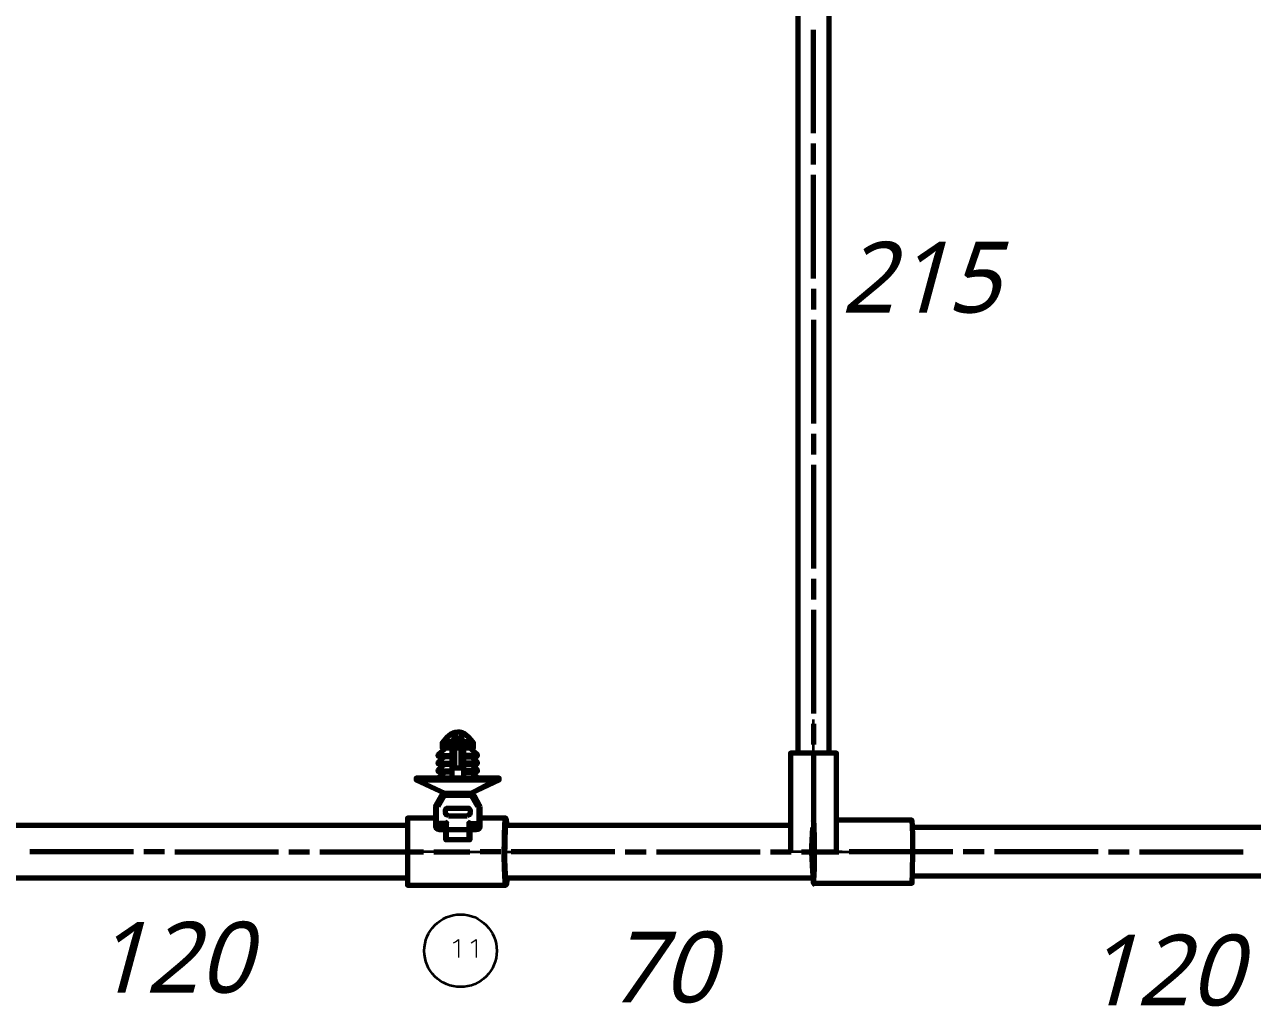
# Model space of a CAD drawing. Header units: millimetres. Extents: x 0 to 174, y 0 to 33.
# Drawn here: x 54.193 to 58.857, y 8.331 to 12.063 of the extents above; entities that cross this region are included whole.
import ezdxf

# ---------------------------------------------------------------- set-up
doc = ezdxf.new("R2010")
doc.units = ezdxf.units.MM
doc.layers.add('PDF_Geomertry', color=7, linetype='Continuous', true_color=0x405f80)
doc.layers.add('PDF_Text', color=7, linetype='Continuous')
doc.styles.add('PDF Lucida Handwriting Italic', font='')
doc.styles.get('PDF Lucida Handwriting Italic').set_extended_font_data('Lucida Handwriting', italic=True)

msp = doc.modelspace()

# ---------------------------------------------------------------- linework, layer by layer
at = {"layer": 'PDF_Geomertry', "lineweight": 70}
for points in [[(57.1308, 13.1196), (57.1308, 9.2933)], [(57.2497, 9.2933), (57.2497, 13.1196)], [(55.8981, 9.3335), (55.8974, 9.3335), (55.8946, 9.3335), (55.8908, 9.3335), (55.8586, 9.3335), (55.8474, 9.3335), (55.8307, 9.3335), (55.8194, 9.3335), (55.7835, 9.3335), (55.7807, 9.3335), (55.7801, 9.3335)], [(55.7985, 9.3543), (55.7836, 9.3369), (55.7825, 9.3349), (55.7824, 9.3342), (55.7825, 9.3339), (55.7828, 9.3335), (55.7835, 9.3335)], [(55.8158, 9.3335), (55.8196, 9.3342), (55.8226, 9.3362), (55.8247, 9.3394), (55.8256, 9.3431), (55.8256, 9.3506), (55.8256, 9.3631), (55.8253, 9.3642), (55.8249, 9.3649), (55.8242, 9.3651), (55.8238, 9.3651), (55.8219, 9.3647), (55.8197, 9.3631)], [(55.8194, 9.3335), (55.8232, 9.3338), (55.8272, 9.3349), (55.8307, 9.3369), (55.8304, 9.3543), (55.8304, 9.3683), (55.8269, 9.3665), (55.8258, 9.3649), (55.8256, 9.3631)], [(55.8253, 9.3643), (55.8257, 9.3649), (55.8258, 9.3649)], [(55.8586, 9.3335), (55.8532, 9.3342), (55.8475, 9.3369), (55.8476, 9.3543), (55.8511, 9.3531), (55.8522, 9.3518), (55.8525, 9.3506)], [(55.8475, 9.3369), (55.8488, 9.3372), (55.8503, 9.3381), (55.8515, 9.3396), (55.8524, 9.3413), (55.8525, 9.3431), (55.8533, 9.3394), (55.8554, 9.3362), (55.8585, 9.3342), (55.8622, 9.3335)], [(55.8476, 9.3683), (55.8511, 9.3665), (55.8522, 9.3649), (55.8525, 9.3631)], [(55.8564, 9.3644), (55.8543, 9.3651), (55.8536, 9.365), (55.8529, 9.3646), (55.8525, 9.3631), (55.8525, 9.3506), (55.8525, 9.3431), (55.8531, 9.3431), (55.8583, 9.3431), (55.8588, 9.3389), (55.8597, 9.3357), (55.8608, 9.3342), (55.8614, 9.3336), (55.8622, 9.3335), (55.8606, 9.3344), (55.8596, 9.3361), (55.859, 9.3376), (55.8583, 9.3431)], [(55.8525, 9.364), (55.8525, 9.3644), (55.8528, 9.3646), (55.8531, 9.3647)], [(55.8796, 9.3543), (55.8944, 9.3369), (55.8956, 9.3349), (55.8957, 9.3342), (55.8956, 9.3338), (55.8951, 9.3335), (55.8946, 9.3335)], [(55.8176, 9.2799), (55.7694, 9.2799), (55.7644, 9.2828), (55.7657, 9.2901), (55.7943, 9.314)], [(55.8178, 9.2799), (55.8178, 9.2871), (55.8178, 9.2901), (55.8178, 9.314)], [(55.8507, 9.314), (55.8507, 9.2368), (55.8274, 9.2368), (55.8274, 9.314)], [(55.8603, 9.314), (55.8603, 9.2901), (55.8603, 9.2835), (55.8603, 9.281), (55.8603, 9.2799), (55.8603, 9.28)], [(55.8606, 9.2799), (55.9086, 9.2799), (55.9143, 9.2847), (55.9124, 9.2901), (55.8838, 9.314)], [(57.2772, 8.9193), (57.2772, 9.2933), (57.1033, 9.2933), (57.1033, 8.9193)], [(55.8176, 9.2504), (55.7694, 9.2504), (55.7644, 9.2532), (55.7657, 9.2607), (55.7886, 9.2799)], [(55.8176, 9.221), (55.7694, 9.221), (55.7644, 9.2238), (55.7657, 9.2311), (55.7886, 9.2504)], [(55.8178, 9.2504), (55.8178, 9.2504), (55.8178, 9.2504), (55.8178, 9.2578), (55.8178, 9.2607), (55.8178, 9.2801)], [(55.8178, 9.221), (55.8178, 9.221), (55.8178, 9.221), (55.8178, 9.2283), (55.8178, 9.2311), (55.8178, 9.2506)], [(55.8603, 9.2799), (55.8603, 9.2607), (55.8603, 9.254), (55.8603, 9.2515), (55.8603, 9.2504), (55.8603, 9.2506)], [(55.8603, 9.2504), (55.8603, 9.2311), (55.8603, 9.2246), (55.8603, 9.2219), (55.8603, 9.2214), (55.8603, 9.2211), (55.8603, 9.221), (55.8603, 9.221), (55.8603, 9.221), (55.8603, 9.221), (55.8603, 9.2017)], [(55.8606, 9.2504), (55.9086, 9.2504), (55.9143, 9.2553), (55.9124, 9.2607), (55.8894, 9.2799)], [(55.8606, 9.221), (55.9086, 9.221), (55.9143, 9.2258), (55.9124, 9.2311), (55.8894, 9.2504)], [(55.8883, 9.141), (55.9968, 9.1925), (55.9968, 9.1982), (55.9775, 9.1982), (55.6813, 9.1982), (55.6813, 9.1925), (55.7897, 9.141)], [(55.6813, 9.1925), (55.9775, 9.1925), (55.9968, 9.1925)], [(55.7637, 9.1982), (55.7657, 9.2017), (55.7886, 9.221)], [(55.8178, 9.2017), (55.8178, 9.2211)], [(55.9143, 9.1982), (55.9124, 9.2017), (55.8894, 9.221)], [(55.7757, 9.02), (55.7699, 9.0193), (55.7715, 9.0124), (55.7764, 9.0129), (55.7769, 9.0132), (55.7771, 9.0132), (55.7772, 9.0133), (55.7772, 9.0135), (55.7764, 9.0094), (55.7739, 9.0063), (55.771, 9.0044), (55.7675, 9.0038), (55.7669, 9.0038), (55.7656, 9.0038), (55.7624, 9.0043), (55.7596, 9.0058), (55.7568, 9.0093), (55.756, 9.0135), (55.756, 9.0208), (55.756, 9.0269), (55.756, 9.0328), (55.756, 9.0822), (55.756, 9.0915), (55.7572, 9.0964), (55.7775, 9.1317), (55.7801, 9.1363), (55.7807, 9.1371), (55.7886, 9.141), (55.8894, 9.141), (55.8906, 9.141), (55.8979, 9.1363), (55.9006, 9.1317), (55.9208, 9.0964), (55.9221, 9.0915)], [(55.7639, 9.0925), (55.7842, 9.1278), (55.7849, 9.1283), (55.786, 9.1288)], [(55.8921, 9.1288), (55.8929, 9.1286), (55.8939, 9.1278), (55.9142, 9.0925)], [(55.8032, 9.056), (55.7951, 9.0593), (55.7917, 9.0676), (55.7917, 9.0783), (55.7918, 9.0792), (55.7975, 9.084), (55.8806, 9.084), (55.8815, 9.084), (55.8864, 9.0783), (55.8864, 9.0676), (55.8832, 9.0596), (55.8749, 9.056)], [(55.8032, 9.0561), (55.8749, 9.0561)], [(55.9222, 9.0915), (55.9222, 9.0822), (55.9222, 9.0328), (55.9222, 9.0269), (55.9222, 9.0208)], [(55.6481, 9.0188), (53.7229, 9.0188), (53.7229, 9.0188), (53.7229, 9.0188), (53.7229, 9.0183), (53.7229, 9.0146), (53.7228, 8.9964), (53.7228, 8.9293), (53.7229, 8.8203), (53.7229, 8.8197), (55.6481, 8.8197)], [(55.756, 9.0464), (55.6482, 9.0464), (55.6482, 9.0464), (55.6482, 9.0463), (55.6482, 9.046), (55.6482, 9.0426), (55.6481, 9.0215), (55.6481, 8.9382), (55.6482, 8.7936), (55.6482, 8.7922), (55.839, 8.7922), (56.0219, 8.7922)], [(55.7636, 9.0328), (55.756, 9.0328), (55.756, 9.0269), (55.7636, 9.0269)], [(55.756, 9.0208), (55.756, 9.0207), (55.756, 9.0206), (55.7562, 9.0204), (55.7569, 9.0201), (55.7632, 9.0193)], [(55.756, 9.0135), (55.756, 9.0133), (55.756, 9.0132), (55.7561, 9.0132), (55.7567, 9.0129), (55.7615, 9.0124)], [(55.7675, 9.0038), (55.7675, 9.0069)], [(55.7717, 9.0269), (55.7694, 9.0269), (55.7699, 9.0193)], [(55.9106, 9.0038), (55.9069, 9.0044), (55.9038, 9.0065), (55.9017, 9.0099), (55.9008, 9.0135), (55.9008, 9.0174), (55.9024, 9.02), (55.9004, 9.0226), (55.8976, 9.0244), (55.8953, 9.0232), (55.8951, 9.0232), (55.8951, 9.0231), (55.8981, 9.0224), (55.9001, 9.0201), (55.9008, 9.0174), (55.9001, 9.0203), (55.8981, 9.0224), (55.8951, 9.0231), (55.8942, 9.0231), (55.8904, 9.0224), (55.8874, 9.0203), (55.8851, 9.0171), (55.8844, 9.0135), (55.8844, 8.964), (55.8767, 8.964), (55.8014, 8.964), (55.7936, 8.964), (55.7936, 9.0135), (55.7924, 9.0183), (55.7888, 9.0218), (55.7839, 9.0231), (55.7829, 9.0231), (55.7801, 9.0224), (55.7779, 9.0203), (55.7772, 9.0174), (55.7779, 9.0201), (55.7801, 9.0224), (55.7829, 9.0231), (55.7804, 9.0244), (55.7776, 9.0226), (55.7757, 9.02), (55.7771, 9.0175), (55.7771, 9.0174), (55.7772, 9.0174), (55.7772, 9.0135)], [(55.8014, 9.0308), (55.7839, 9.0231)], [(55.8942, 9.0231), (55.8767, 9.0308)], [(55.9008, 9.0135), (55.901, 9.0133), (55.901, 9.0132), (55.9011, 9.0132), (55.9017, 9.0129), (55.9065, 9.0124), (55.9082, 9.0193), (55.9024, 9.02)], [(55.9064, 9.0269), (55.9086, 9.0269), (55.9082, 9.0193)], [(55.9165, 9.0124), (55.9214, 9.0129), (55.9219, 9.0132), (55.9221, 9.0132), (55.9221, 9.0133), (55.9222, 9.0135), (55.921, 9.0089), (55.9179, 9.0054), (55.9143, 9.004), (55.9125, 9.0038), (55.9111, 9.0038), (55.9106, 9.0038), (55.9106, 9.0069)], [(55.9149, 9.0193), (55.9211, 9.0201), (55.9218, 9.0204), (55.9221, 9.0206), (55.9221, 9.0207), (55.9222, 9.0208), (55.9222, 9.0135)], [(56.0263, 8.8197), (56.0256, 8.8121), (56.0235, 8.7957), (56.0226, 8.7929), (56.0222, 8.7924), (56.0221, 8.7922), (56.0219, 8.7922), (56.0218, 8.7922), (56.0218, 8.7922), (56.0215, 8.7924), (56.0211, 8.7929), (56.0207, 8.7944), (56.0189, 8.8058), (56.0172, 8.8261), (56.0158, 8.8599), (56.0151, 8.9003), (56.0158, 8.9788), (56.0182, 9.0256), (56.0203, 9.0426), (56.0211, 9.0454), (56.0215, 9.0461), (56.0217, 9.0463), (56.0218, 9.0463), (56.0219, 9.0464), (55.9222, 9.0464)], [(56.0263, 9.0188), (56.0242, 9.0393), (56.0231, 9.0446), (56.0219, 9.0464)], [(57.1883, 8.8185), (57.1894, 8.8025), (57.1899, 8.8003), (57.19, 8.7999), (57.1901, 8.7996), (57.1901, 8.7996), (57.1903, 8.7996), (57.1903, 8.7996), (57.1903, 8.7996), (57.1903, 8.7996), (57.1904, 8.7996), (57.1904, 8.7997), (57.1907, 8.8004), (57.1913, 8.8046), (57.1928, 8.8362), (57.1937, 8.9242), (57.1933, 8.9783), (57.1922, 9.0194), (57.1913, 9.034), (57.1903, 9.0389)], [(57.1903, 8.7996), (57.5642, 8.7996), (57.5642, 8.7996), (57.5642, 8.7996), (57.5643, 8.7997), (57.5646, 8.8004), (57.5651, 8.8044), (57.5667, 8.8357), (57.5676, 8.9231), (57.5672, 8.9774), (57.5661, 9.0189), (57.5651, 9.0338), (57.5642, 9.0389), (57.2772, 9.0389)], [(57.5664, 8.8271), (59.2996, 8.8271), (59.2996, 8.8271), (59.2996, 8.8271), (59.2997, 8.8272), (59.2999, 8.8275), (59.3003, 8.8303), (59.3015, 8.856), (59.3022, 8.9347), (59.3017, 8.979), (59.3004, 9.0065), (59.2996, 9.0114), (57.5664, 9.0114)]]:
    msp.add_lwpolyline(points, dxfattribs=at)
at = {"layer": 'PDF_Geomertry', "color": 3, "lineweight": 70}
for points in [[(57.1903, 11.6493), (57.1903, 12.0431)], [(57.1903, 11.5312), (57.1903, 11.61)], [(57.1903, 11.0982), (57.1903, 11.4918)], [(57.1903, 11.0587), (57.1903, 10.98)], [(57.1903, 10.9407), (57.1903, 10.5469)], [(57.1903, 10.5076), (57.1903, 10.4289)], [(57.1903, 10.3894), (57.1903, 9.9958)], [(57.1903, 9.9564), (57.1903, 9.8776)], [(57.1903, 9.8383), (57.1903, 9.4446)], [(57.1903, 9.4053), (57.1903, 9.3265)], [(57.1903, 9.2871), (57.1903, 8.9193)], [(55.7675, 9.0038), (55.9106, 9.0038)], [(54.6068, 8.9193), (54.2131, 8.9193)], [(54.7249, 8.9193), (54.6461, 8.9193)], [(54.7643, 8.9193), (55.1579, 8.9193)], [(55.1974, 8.9193), (55.2761, 8.9193)], [(55.3154, 8.9193), (55.7092, 8.9193)], [(55.7485, 8.9193), (55.8272, 8.9193), (55.839, 8.9193), (55.8847, 8.9193)], [(56.0028, 8.9193), (55.9242, 8.9193)], [(56.436, 8.9193), (56.0422, 8.9193)], [(56.4753, 8.9193), (56.554, 8.9193)], [(56.5933, 8.9193), (56.9871, 8.9193)], [(57.0265, 8.9193), (57.1051, 8.9193)], [(57.1446, 8.9193), (57.1903, 8.9193), (57.2081, 8.9193), (57.2868, 8.9193)], [(57.7199, 8.9193), (57.3261, 8.9193)], [(57.8379, 8.9193), (57.7592, 8.9193)], [(58.271, 8.9193), (57.8774, 8.9193)], [(58.3104, 8.9193), (58.3892, 8.9193)], [(58.4285, 8.9193), (58.8222, 8.9193)]]:
    msp.add_lwpolyline(points, dxfattribs=at)
at = {"layer": 'PDF_Geomertry', "color": 18, "lineweight": 35, "true_color": 0x260000}
for points in [[(57.1903, 11.6493), (57.1903, 12.0431)], [(57.1903, 11.5312), (57.1903, 11.61)], [(57.1903, 11.0982), (57.1903, 11.4918)], [(57.1903, 11.0587), (57.1903, 10.98)], [(57.1903, 10.9407), (57.1903, 10.5469)], [(57.1903, 10.5076), (57.1903, 10.4289)], [(57.1903, 10.3894), (57.1903, 9.9958)], [(57.1903, 9.9564), (57.1903, 9.8776)], [(57.1903, 9.8383), (57.1903, 9.4446)], [(57.1903, 9.185), (57.1903, 9.4213)], [(57.1903, 9.4053), (57.1903, 9.3265)], [(57.1903, 9.2871), (57.1903, 8.8935)], [(57.1903, 9.1457), (57.1903, 9.0669)], [(57.1903, 9.0275), (57.1903, 8.7913), (57.1903, 8.854)], [(54.6068, 8.9193), (54.2131, 8.9193)], [(54.7249, 8.9193), (54.6461, 8.9193)], [(54.7643, 8.9193), (55.1579, 8.9193)], [(55.1974, 8.9193), (55.2761, 8.9193)], [(55.3154, 8.9193), (55.7092, 8.9193)], [(55.6649, 8.9193), (55.5199, 8.9193)], [(55.8517, 8.9193), (55.6975, 8.9193)], [(55.8847, 8.9193), (55.7004, 8.9193)], [(55.7829, 8.9193), (55.7042, 8.9193)], [(55.7485, 8.9193), (55.8272, 8.9193)], [(55.8224, 8.9193), (55.9674, 8.9193)], [(55.8667, 8.9193), (55.9672, 8.9193)], [(55.8911, 8.9193), (55.9699, 8.9193)], [(56.0028, 8.9193), (55.9242, 8.9193)], [(56.0092, 8.9193), (56.1635, 8.9193)], [(56.436, 8.9193), (56.0422, 8.9193)], [(56.4753, 8.9193), (56.554, 8.9193)], [(56.5933, 8.9193), (56.9871, 8.9193)], [(57.0265, 8.9193), (57.1051, 8.9193)], [(57.2985, 8.9193), (57.0553, 8.9193)], [(57.1686, 8.9193), (57.0569, 8.9193)], [(57.1446, 8.9193), (57.3289, 8.9193)], [(57.2868, 8.9193), (57.2081, 8.9193)], [(57.7199, 8.9193), (57.3261, 8.9193)], [(57.3378, 8.9193), (57.4165, 8.9193)], [(57.456, 8.9193), (57.699, 8.9193)], [(57.8379, 8.9193), (57.7592, 8.9193)], [(58.271, 8.9193), (57.8774, 8.9193)], [(58.3104, 8.9193), (58.3892, 8.9193)], [(58.4285, 8.9193), (58.8222, 8.9193)]]:
    msp.add_lwpolyline(points, dxfattribs=at)
at = {"layer": 'PDF_Geomertry', "lineweight": 70}
for points in [[(55.7975, 9.3543), (55.7801, 9.3335), (55.7801, 9.314), (55.8908, 9.314), (55.8981, 9.314), (55.8981, 9.3335), (55.8806, 9.3543), (55.8736, 9.3613), (55.8654, 9.3667), (55.8565, 9.3707), (55.8469, 9.3731), (55.839, 9.3736), (55.8293, 9.3728), (55.8199, 9.3701), (55.811, 9.3658), (55.8031, 9.36)], [(55.8158, 9.3335), (55.8167, 9.3336), (55.8172, 9.3342), (55.8183, 9.3357), (55.8193, 9.3389), (55.8197, 9.3431), (55.8256, 9.3431), (55.825, 9.3431), (55.8197, 9.3431), (55.819, 9.3376), (55.8185, 9.3361), (55.8175, 9.3344)], [(57.1903, 9.0114), (57.1911, 9.0065), (57.1924, 8.979), (57.1929, 8.9347), (57.1922, 8.856), (57.191, 8.8303), (57.1904, 8.8275), (57.1904, 8.8272), (57.1903, 8.8271), (57.1903, 8.8271), (57.1903, 8.8271), (57.1903, 8.8271), (57.1903, 8.8271), (57.1904, 8.8272), (57.1904, 8.8275), (57.191, 8.8303), (57.1922, 8.856), (57.1929, 8.9347), (57.1924, 8.979), (57.1911, 9.0065)], [(57.1903, 8.8474), (57.1887, 8.8532), (57.1875, 8.8683), (57.1864, 8.9193), (57.1875, 8.8683), (57.1887, 8.8532)], [(57.1921, 8.9193), (57.1919, 8.8886), (57.1908, 8.8582), (57.1904, 8.855), (57.1903, 8.8547), (57.1903, 8.8547), (57.1903, 8.8547), (57.1903, 8.8547), (57.1903, 8.8547), (57.1903, 8.8547), (57.1903, 8.8547), (57.1904, 8.855), (57.1908, 8.8582), (57.1919, 8.8886)]]:
    msp.add_lwpolyline(points, close=True, dxfattribs=at)
at = {"layer": 'PDF_Geomertry', "lineweight": 35}
for points in [[(55.7836, 9.3369), (55.7964, 9.3431), (55.7964, 9.3335)], [(55.7985, 9.3543), (55.8028, 9.3506), (55.8039, 9.3518), (55.8112, 9.3582), (55.8197, 9.3631), (55.8197, 9.3431), (55.7964, 9.3431), (55.8028, 9.3506)], [(55.7975, 9.3543), (55.7985, 9.3543), (55.8013, 9.3574), (55.8089, 9.3636), (55.8174, 9.3683), (55.8175, 9.3682), (55.8176, 9.3678), (55.8182, 9.3665), (55.8197, 9.3631)], [(55.8304, 9.3683), (55.8301, 9.3693), (55.8297, 9.3697), (55.8289, 9.3703), (55.826, 9.3707), (55.8214, 9.3699), (55.8174, 9.3683)], [(55.8256, 9.3506), (55.8258, 9.3518), (55.8269, 9.3531), (55.8304, 9.3543), (55.8476, 9.3543), (55.8476, 9.3683), (55.8481, 9.3696), (55.8488, 9.3701), (55.8507, 9.3706), (55.8563, 9.3699), (55.8565, 9.3696), (55.8568, 9.3688), (55.8564, 9.3644), (55.8583, 9.3631), (55.8607, 9.3683), (55.8644, 9.3665), (55.8725, 9.3611), (55.8796, 9.3543), (55.8806, 9.3543)], [(55.8256, 9.3431), (55.8267, 9.3393), (55.8292, 9.3374), (55.8307, 9.3369)], [(55.8607, 9.3683), (55.8563, 9.3699), (55.8478, 9.3726), (55.839, 9.3736)], [(55.8796, 9.3543), (55.8753, 9.3506), (55.8682, 9.3572), (55.8599, 9.3625), (55.8583, 9.3631), (55.8583, 9.3431), (55.8817, 9.3431), (55.8753, 9.3506)], [(55.8944, 9.3369), (55.8817, 9.3431), (55.8817, 9.3335)], [(55.8908, 9.314), (55.8908, 9.3335)], [(55.7657, 9.2901), (55.8178, 9.2901)], [(55.9124, 9.2901), (55.8603, 9.2901)], [(55.7657, 9.2607), (55.8178, 9.2607)], [(55.9124, 9.2607), (55.8603, 9.2607)], [(55.7657, 9.2311), (55.8178, 9.2311)], [(55.7657, 9.2017), (55.8178, 9.2017)], [(55.9124, 9.2311), (55.8603, 9.2311)], [(55.9124, 9.2017), (55.8603, 9.2017)], [(55.9775, 9.1982), (55.9775, 9.1925), (55.8824, 9.141)], [(55.7572, 9.0964), (55.7639, 9.0925), (55.7636, 9.0915)], [(55.7842, 9.1278), (55.7785, 9.1311), (55.7775, 9.1317), (55.7814, 9.1353), (55.786, 9.1364), (55.786, 9.1288), (55.8921, 9.1288), (55.8921, 9.1364), (55.8963, 9.1354), (55.8996, 9.1329), (55.9006, 9.1317), (55.9, 9.1313), (55.8939, 9.1278)], [(55.7886, 9.141), (55.7886, 9.1408), (55.786, 9.1406), (55.7837, 9.1397), (55.7801, 9.1363)], [(55.8979, 9.1363), (55.8964, 9.1382), (55.8943, 9.1397), (55.8921, 9.1406), (55.8894, 9.1408), (55.8894, 9.141)], [(55.9208, 9.0964), (55.9142, 9.0925), (55.9144, 9.0915)], [(55.7636, 9.0269), (55.7636, 9.0328), (55.7636, 9.0915), (55.756, 9.0915)], [(55.9222, 9.0915), (55.9144, 9.0915), (55.9144, 9.0328), (55.9144, 9.0269), (55.9149, 9.0193)], [(55.7699, 9.0193), (55.7632, 9.0193), (55.7615, 9.0124), (55.7613, 9.0117), (55.7614, 9.0094), (55.7621, 9.0083), (55.7647, 9.0069), (55.7656, 9.0069), (55.7656, 9.0038)], [(55.8014, 8.964), (55.8014, 9.0308), (55.7694, 9.0308), (55.7717, 9.0269), (55.7733, 9.0286), (55.7694, 9.0308), (55.7694, 9.0269), (55.7636, 9.0269), (55.7632, 9.0193)], [(55.7656, 9.0069), (55.7675, 9.0069), (55.7692, 9.0072), (55.7711, 9.0085), (55.7719, 9.0104), (55.7715, 9.0124)], [(55.7717, 9.0269), (55.7757, 9.0199)], [(55.7733, 9.0286), (55.7804, 9.0244)], [(55.8014, 9.0308), (55.7936, 9.0135)], [(55.8767, 8.964), (55.8767, 9.0308), (55.9086, 9.0308), (55.9064, 9.0269), (55.9047, 9.0286), (55.8976, 9.0244)], [(55.8844, 9.0135), (55.8767, 9.0308)], [(55.9064, 9.0269), (55.9024, 9.0199)], [(55.9047, 9.0286), (55.9086, 9.0308), (55.9086, 9.0269), (55.9144, 9.0269), (55.9222, 9.0269)], [(55.9125, 9.0038), (55.9125, 9.0069), (55.9106, 9.0069), (55.9089, 9.0072), (55.9069, 9.0085), (55.9061, 9.0104), (55.9065, 9.0124)], [(55.9082, 9.0193), (55.9149, 9.0193), (55.9165, 9.0124), (55.9168, 9.0117), (55.9167, 9.0094), (55.916, 9.0083), (55.9133, 9.0069), (55.9125, 9.0069)], [(55.9222, 9.0328), (55.9144, 9.0328)]]:
    msp.add_lwpolyline(points, dxfattribs=at)
msp.add_lwpolyline([(55.8921, 9.1364), (55.8894, 9.1408), (55.7886, 9.1408), (55.786, 9.1364)], close=True, dxfattribs=at)
at = {"layer": 'PDF_Geomertry', "lineweight": 70}
msp.add_lwpolyline([(57.1033, 9.0188), (56.0219, 9.0188), (56.0218, 9.0188), (56.0217, 9.0188), (56.0215, 9.0185), (56.0208, 9.0167), (56.019, 9.0035), (56.0171, 8.9625), (56.0168, 8.8921), (56.0176, 8.8589), (56.0192, 8.834), (56.0204, 8.8233), (56.0219, 8.8197), (57.1903, 8.8197, -0.05087), (57.1882, 9.0114)], format="xyb", dxfattribs=at)
at = {"layer": 'PDF_Geomertry', "color": 18, "lineweight": 13, "true_color": 0x260000}
for points in [[(55.8233, 8.5732), (55.83, 8.5765), (55.8422, 8.5854), (55.8422, 8.5165)], [(55.89, 8.5732), (55.8967, 8.5765), (55.9089, 8.5854), (55.9089, 8.5165)]]:
    msp.add_lwpolyline(points, dxfattribs=at)
at = {"layer": 'PDF_Geomertry', "color": 18, "lineweight": 35, "true_color": 0x260000}
msp.add_circle((55.8495, 8.5428), 0.1378, dxfattribs=at)

# ---------------------------------------------------------------- texts
at = {"layer": 'PDF_Text', "char_height": 0.26906, "attachment_point": 7, "style": 'PDF Lucida Handwriting Italic'}
for s, insert in [('215', (57.2958, 10.9642)), ('120', (54.4517, 8.3797)), ('70', (56.4144, 8.3428)), ('120', (58.2154, 8.331))]:
    msp.add_mtext(s, dxfattribs=dict(at, insert=insert))

doc.saveas('drawing.dxf')
